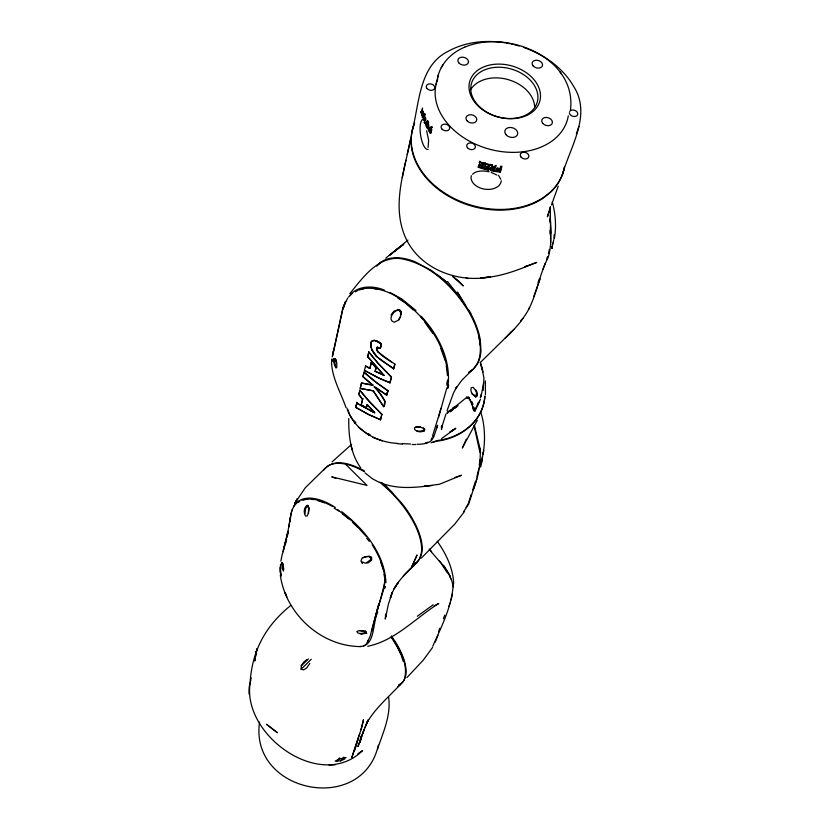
<?xml version="1.0" encoding="UTF-8"?>
<svg xmlns="http://www.w3.org/2000/svg" width="830" height="830" viewBox="0 0 830 830"><rect width="100%" height="100%" fill="white"/><g stroke="black" fill="none" stroke-linecap="round" stroke-linejoin="round"><path stroke-width="1.25" d="M281.681 563.923L281.993 562.481L283.704 568.654L283.497 571.009L282.231 568.54L281.681 562.564M348.776 418.507C348.507 435.48 350.488 453.792 360.78 467.933M476.669 391.667L476.036 396.761C472.695 395.609 469.998 391.418 471.077 387.901L473.079 387.288L476.669 391.667L477.063 395.858L476.036 396.761L474.77 396.252M499.318 171.447L499.836 169.04L499.318 171.447L495.562 170.907L495.386 171.499L500.2 172.152L501.777 166.851L500.718 166.726L500.013 169.123L497.16 168.729L496.983 169.32L499.836 169.704M500.013 169.123L500.718 166.052M282.698 569.463L282.584 563.145M361.527 561.786L365.387 563.103L367.783 562.948L370.004 561.485L371.539 560.105L371.55 557.698L369.091 556.276M332.083 361.538L332.093 359.867M447.401 380.68L446.862 385.286M550.3 212.335L550.425 206.66M357.875 753.775L362.513 750.642C319.228 793.293 236.758 731.313 251.21 678.006M280.208 567.45L280.768 575.989L280.509 567.419M331.896 361.019L331.927 358.985M249.031 693.942L249.156 687.344L250.598 680.299M426.786 124.303L426.776 124.573A2.386 0.872 79.2 0 0 426.9 125.724L426.973 126.056M441.57 425.717L441.529 427.979L445.949 414.014M550.394 223.104L550.383 211.723M550.321 209.565L550.394 206.836M401.326 314.622L401.388 312.298L400.517 310.513L398.857 309.549L393.96 311.167L391.023 314.902M372.877 385.068L361.548 383.014L360.22 388.43L373.23 390.826L383.688 406.7C391.76 397.944 356.08 373.998 386.811 395.101L387.952 390.681L377.09 383.087L364.09 372.182L362.918 376.727L372.857 385.245L363.042 376.613L364.09 372.182M424.535 116.563L424.234 117.839L423.414 117.933L424.338 113.99L423.373 120.226L423.29 113.513L424.109 113.399M423.923 117.808L423.86 119.261L423.041 119.354M521.458 320.131C536.273 302.722 537.435 277.832 547.925 258.057C552.012 246.188 550.622 233.386 550.518 221.071M309.787 663.461L306.654 667.974L303.676 669.883L301.134 669.239L301.28 665.826L303.759 662.06L306.986 659.518M384.715 582.266L384.217 587.391L374.89 618.412M496.983 169.32L497.191 168.065L498.602 168.262M497.16 168.729L497.191 168.065M425.998 124.178L425.987 124.853A2.303 0.851 79.1 0 0 426.454 126.969L426.859 127.675M482.448 456.593L481.483 463.607M495.386 171.499L495.603 170.243M484.762 396.335C483.506 421.713 458.959 439.599 435.013 441.301M370.678 343.931L371.632 349.43L376.021 356.049L393.586 368.852L394.893 364.163C388.565 359.66 380.109 356.132 376.478 349.119L377.297 347.21L380.223 348.476L381.344 343.682L377.194 341.12L374.123 340.31L372.037 341.016L370.813 342.52C369.879 356.091 384.726 361.89 393.711 368.738M336.731 362.897C334.272 352.179 334.013 364.795 336.316 367.721L336.762 367.545C337.499 355.655 329.821 355.292 335.88 367.929M428.519 125.102L428.539 124.832A3.953 1.536 77 0 0 428.56 124.23M490.063 169.735A1.629 1.131 7.5 0 0 490.395 170.202L490.945 170.555A3.216 2.303 5.6 0 0 491.848 170.876L494.379 171.333L494.431 170.669L491.931 170.212A3.31 2.365 5.7 0 1 491.485 170.077A2.957 2.096 5.9 0 1 491.038 169.891A2.22 1.546 6.7 0 1 490.499 169.548L490.354 169.403A1.702 1.172 8.6 0 1 490.136 168.988L491.35 167.224M447.339 383.553L447.64 379.974M480.695 467.083L483.34 452.143M479.304 465.661L479.833 459.706M280.561 564.203L280.115 571.268L281.1 575.989M493.435 167.951L494.026 168.729L492.19 168.449A1.577 1.089 7.1 0 0 491.661 168.511L491.277 169.86L493.497 170.565L493.56 169.901L492.584 169.725M483.174 454.062C485.291 440.159 485.083 425.8 480.829 412.303M553.973 238.677L554.129 234.724M485.467 394.852L485.343 380.835M483.662 382.838L480.975 396.927M259.562 722.11C249.301 792.92 362.461 815.527 378.345 745.247M448.293 387.807L448.615 384.954M492.844 166.612L493.01 167.919L492.128 164.631L492.605 165.948M483.216 453.709L483.631 450.327M360.739 736.272L359.971 742.456L364.069 729.508L361.558 736.501M554.471 237.919C556.474 225.947 555.436 213.58 552.292 201.898M491.37 169.206A1.214 0.83 6.6 0 1 491.194 168.895L491.277 168.282A1.349 0.913 5.9 0 1 491.557 167.971L492.065 167.162L491.298 165.097M447.557 388.648C452.122 361.89 438.935 335.258 421.018 316.116M483.174 390.525L483.942 377.723L480.726 363.042M426.599 123.763L426.413 125.278A1.598 0.602 78.6 0 0 426.485 125.994L427.025 126.98A1.691 0.643 78.4 0 0 427.263 126.969A1.494 0.571 77.1 0 0 427.377 126.876L427.626 126.305M365.843 632.834L365.449 631.267L365.843 632.834L365.117 633.508L361.268 633.975L357.969 632.979L356.765 631.547L359.442 630.551L364.204 630.945M371.55 557.698L371.145 559.762M308.355 513.303L308.739 507.887L307.453 505.18C303.77 507.151 303.375 512.774 305.565 516.011L307.225 515.938L308.355 513.303L309.071 508.998L308.324 505.906L307.256 506.207L305.585 508.583L304.932 513.604M553.817 239.652L551.794 248.367L551.732 246.987L552.054 247.589M493.082 167.266L494.265 167.484L494.203 168.137L492.014 167.816L490.987 164.734M288.736 527.247C290.728 518.169 290.127 506.02 299.682 501.03M380.514 419.721L369.06 414.658L355.894 407.437L356.9 402.363L355.894 407.437L368.281 414.45L380.514 419.721L381.883 414.336L367.161 399.043L359.93 390.183L358.799 394.572L362.492 399.23L361.185 405.092L366.341 407.852L367.171 404.573L374.672 412.78L356.91 403.224L374.672 412.78L367.171 404.573L366.341 407.852M570.459 110.11C577.016 57.457 506.404 28.936 464.416 47.31M488.393 170.15L488.507 169.496L484.16 168.417L483.994 169.05L488.393 170.15L490.042 164.184L489.928 164.838L485.291 163.676L488.839 164.537L488.704 165.18L486.909 164.734L485.114 164.267L485.457 163.033L485.114 164.267M280.862 561.09L282.397 553.475M291.486 511.84L287.346 534.593M410.954 137.334C405.019 169.061 391.968 202.468 404.158 234.371C417.075 267.903 456.417 283.559 490.219 276.919L480.601 277.874C500.293 277.262 518.729 269.729 536.72 262.415L524.788 266.689M289.763 521.437L290.562 517.215M333.556 350.457L332.996 353.435L342.717 308.947L345.622 301.321L343.143 308.75L344.429 304.454M250.266 680.351C252.787 649.257 266.295 625.187 290.676 605.527M478.962 468.027L476.856 476.939M332.56 356.195L343.174 307.328L347.729 298.022M483.994 169.05L484.336 167.826L484.17 168.459L485.841 168.905L487.511 169.31L487.646 168.666M488.289 166.436L487.988 167.67L484.907 166.892L485.239 165.658L484.907 166.892M287.159 537.02L288.332 531.304M427.782 125.755L427.948 125.05A8.456 3.227 77.6 0 0 428.041 124.469L428.083 123.763A1.712 0.643 77.7 0 0 427.979 122.944L427.45 121.969A1.67 0.612 78.5 0 0 427.211 122A2.656 0.996 77.8 0 0 427.035 122.207M428.405 125.89L428.28 126.461A3.092 1.183 77.6 0 1 428.156 126.679L428.062 126.783A1.743 0.664 78 0 1 427.865 126.803L427.606 126.617M332.208 356.879L333.318 351.827M426.994 122.726L426.931 123.027A8.373 3.019 79.4 0 0 426.89 123.483M548.526 253.42L549.367 249.415M402.301 177.579L405.932 160.304M428.695 125.029L428.571 125.569M288.052 531.833L282.708 553.361M407.198 154.359L410.715 138.465M426.195 122.882L427.201 120.941A2.085 0.757 77.7 0 1 427.616 121.253L428.156 122.238A2.148 0.778 77.3 0 1 428.436 123.224A2.604 0.986 77.3 0 1 428.55 124.22M287.678 532.372L283.341 549.834M361.185 405.092L362.876 398.452L362.492 399.23L358.913 394.478L359.93 390.183M356.589 404.584L355.894 407.437M367.773 356.693L368.842 351.982L378.086 363.229L391.532 377.028L390.048 382.765L380.327 378.854L364.422 370.481L365.594 365.885L369.941 368.406L371.404 362.233L376.104 367.794L375.16 371.332L384.072 375.357L367.773 356.693L383.875 375.482M426.63 123.629L426.942 122.467M412.334 130.206C419.42 103.46 418.953 65.477 448.345 51.211C465.506 41.728 485.975 39.778 505.128 42.797M361.548 383.014L360.22 388.43L373.23 390.826L383.688 406.7L384.995 401.336M367.638 356.776L368.842 351.982M421.401 112.953L422.522 108.108L421.848 115.754L421.08 111.562L421.401 112.953L422.242 112.922M423.196 117.341L422.366 117.414L423.29 113.513M424.856 115.214L425.157 113.897M291.6 511.643L291.994 509.952M424.275 122.425L425.551 116.999L424.628 123.224L425.437 123.089L424.275 122.425L424.628 123.224M425.51 120.495L425.935 118.69M452.392 594.322L451.012 599.945M437.638 77.792C440.408 63.62 451.728 52.435 464.81 47.123M436.02 84.556L438.261 75.167M365.47 365.989L369.807 368.51L371.404 362.233M429.867 131.763L430.376 129.677L429.784 128.785A2.77 1.069 72.9 0 0 429.556 128.536C428.135 127.779 428.975 131.244 429.867 131.763L430.625 131.524M430.957 128.359L430.521 129.075L431.029 126.949L432.036 127.083M431.849 129.293L430.988 132.873L430.241 133.122L431.787 126.71M389.934 382.879L391.324 377.079L378.708 364.163L368.707 352.086M375.16 371.332L376.104 367.794M285.416 544.345L286.62 539.396M285.914 540.952L283.051 551.556M384.985 588.169L385.411 586.457M374.123 340.31C378.055 341.213 384.093 343.33 380.099 348.465L377.183 347.397M428.301 126.378L428.114 127.042M393.586 368.852L394.893 364.163M371.716 631.371L378.677 604.167M380.431 419.814L381.883 414.336M446.841 387.859L438.52 417.583M428.083 147.439L428.633 140.114L426.62 130.787M375.783 387.641L386.624 395.184L387.952 390.681M479.377 162.524L479.782 161.31L479.377 162.524L482.904 163.635L483.102 163.002L479.615 161.902M478.277 167.328L478.671 166.125L478.277 167.328L482.604 168.666L482.78 168.034L478.505 166.706M479.169 165.18L479.564 163.966L479.169 165.18L482.199 166.125L482.562 164.911M478.443 166.737L481.742 167.774L483.102 163.002M552.251 244.964L552.811 243.003M482.604 168.666L484.295 162.711M377.743 612.343C372.286 622.334 375.793 646.248 359.888 646.487M562.418 174.476C570.189 146.889 592.06 114.675 573.54 86.237C563.788 69.326 547.385 57.011 529.509 49.676M363.125 557.636L368.032 556.339L370.803 556.889L370.844 559.545L366.819 562.533M487.511 169.31L488.839 164.537M493.497 170.565L494.877 165.844L495.935 166.021M376.208 613.484L379.051 603.752M438.738 415.799L440.917 408.339M494.379 171.333L495.987 165.367M500.2 172.152L501.766 166.176M480.29 397.456L481.286 394.094M481.742 167.774L481.929 167.141M432.471 436.227L438.375 417.044M550.311 207.386L547.395 216.858L549.19 211.256M546.607 259.655L547.572 256.543M404.241 575.086L417.127 562.284C407.675 571.621 397.103 580.824 391.999 593.429L392.206 592.942L390.411 597.766L392.237 592.371L388.336 604.416L385.296 619.076L385.649 614.034L385.805 616.887L385.462 614.646M354.493 750.922L358.498 738.358M472.747 489.897L475.414 481.566M473.557 489.337L476.877 478.983M436.497 428.602L437.607 425.209L433.696 437.068M359.691 733.513L351.837 757.458L361.631 727.889L363.499 719.745L360.863 729.923M468.639 502.409L471.253 494.452M390.411 597.766L390.66 596.998M370.574 634.794C374.683 616.566 381.478 598.855 385.006 580.585C384.498 567.637 378.999 555.519 372.182 544.719M427.243 121.74L427.865 120.786M576.352 133.9L578.894 126.451M377.515 749.21C383.035 732.382 391.179 715.46 388.637 697.231M433.509 436.31C432.212 443.708 423.093 444.206 417.096 444.268M447.08 410.611L453.439 393.109L456.739 386.956L455.608 388.772L461.947 380.14L469.925 372.214M427.678 122.477L427.792 122.176A3.548 1.307 78.6 0 1 427.865 122M428.695 127.332L428.322 128.349A2.438 0.986 75.9 0 0 428.301 128.982M448.874 606.471L450.036 603.109M558.227 186.169L551.473 204.958M533.752 296.466L540.143 278.953M362.243 734.591L367.379 721.685L365.065 727.35M466.336 439.029L462.331 448.024L477.354 420.177M538.068 282.418L539.417 278.828M543.017 269.242L545.258 263.245M438.458 631.889L439.807 628.3M443.417 618.724L444.776 615.134M432.814 646.238C441.124 627.262 451.333 607.643 453.045 586.706C451.977 576.643 445.254 568.384 439.246 560.665M435.283 642.015L437.96 635.324M476.96 405.704L478.184 402.654M370.471 635.396L367.866 641.341M480.529 399.126L475.061 410.985L474.065 410.964L471.16 401.751L469.282 398.628L466.771 397.85M365.791 725.565L368.458 719.558L367.109 722.494C375.554 707.772 388.917 696.899 400.247 684.522L397.643 686.835L401.181 683.681M477.748 405.133L479.533 401.129M528.7 309.372L529.592 307.411M399.157 319.301L400.631 316.355M297.503 498.467L294.536 503.737L305.284 487.76L325.599 467.861M431.092 439.61L431.963 437.929M466.118 507.535L468.265 503.54M366.974 642.534L368.354 640.096M294.557 503.634L297.441 498.591M443.064 64.584L441.27 67.676M476.545 406.721L474.501 410.103L473.567 410.311L472.737 407.032M432.586 647.431L423.259 660.14L406.959 677.571M398.763 319.477L400.247 317.205L401.191 312.402L399.873 310.347L397.767 310.088M464.561 511.425L454.819 524.041L421.308 558.123M293.509 506.476C302.857 491.464 323.856 499.712 335.403 507.576M349.804 293.664C362.513 278.04 377.889 256.024 400.527 258.587C430.293 263.826 453.771 287.035 468.94 312.018A71.349 38.761 48.6 0 1 477.509 331.295C481.805 344.948 482.956 364.318 468.732 372.618M398.265 582.411L394.074 588.729L398.307 582.359M521.707 320.546L514.299 329.105L480.674 362.16M381.229 343.931L374.994 340.507L372.079 341.006L370.813 342.52L370.927 346.919M346.017 757.531L339.429 759.097L335.123 761.079L340.58 760.84L343.848 757.085M336.472 761.452L339.792 757.811M325.37 468.265C336.015 457.631 352.885 464.79 364.152 470.745M348.496 297.047L352.615 293.125M366.424 643.935L363.758 646.041M463.669 511.622L468.68 504.018L477.603 476.482L479.989 464.779L480.383 450.254L474.553 425.904M403.339 576.02L410.954 568.311M407.924 240.119L385.794 258.109M520.628 320.805L523.139 318.274M508.043 335.362L511.633 331.741L505.096 338.298M510.907 332.488L514.299 329.105M301.134 669.239L311.271 659.238M301.28 665.826L308.418 658.979M350.177 294.951C358.508 285.323 373.417 285.479 384.342 290.127M332.083 461.905L351.609 444.372M472.55 174.279C476.337 170.358 483.423 170.555 489.119 171.779M399.334 319.664L394.437 322.216C387.278 320.722 392.86 310.69 398.089 310.202L399.873 310.347M298.364 502.461L299.713 501.289M455.162 408.142L458.098 405.6M376.747 265.911L381.115 262.176M451.261 410.611L456.189 406.617M397.207 249.093L389.28 255.474L403.826 244.238L395.018 250.847M423.974 431.424L424.867 429.567L423.674 428.477L420.468 427.097L416.069 426.796L420.271 426.827M452.402 408.412L454.653 406.659M450.244 411.016L453.305 408.661M450.306 411.867L452.807 409.999M469.552 371.902L473.038 369.34M433.208 604.759L417.314 616.234M424.358 430.386C421.505 432.804 417.283 432.036 414.72 429.587L414.471 427.834L416.67 426.599M361.268 633.975L365.532 632.263M447.868 412.562L466.315 397.684L469.593 399.043L472.218 404.988M477.063 395.858L475.445 396.657M355.51 291.859L357.668 290.427M450.368 410.093L447.422 412.002L446.945 413.195L447.629 413.506M441.57 438.593L455.826 428.239L449.86 432.129L454.778 429.151L451.333 430.832M468.597 372.514L473.245 369.246L477.831 363.104A70.758 38.471 48.6 0 0 480.975 350.55L480.331 340.3A70.425 38.305 48.6 0 0 478.433 331.959M535.651 202.489L542.021 199.013L551.016 191.886A78.311 58.266 15.8 0 0 564.39 167.162M434.194 605.879L438.728 603.493C415.436 618.018 395.454 640.604 367.752 646.279M413.371 564.597L415.405 563.549M386.624 395.184L387.859 390.795L373.625 380.576L363.945 372.255M340.58 760.84L344.948 758.879M412.489 565.147C429.442 556.287 420.457 533.192 413.309 520.358A65.518 30.098 46.2 0 0 402.218 503.737L386.407 486.276L381.893 482.863M358.778 290.054L364.1 288.632M432.295 127.467L431.029 126.949M425.292 443.075L428.021 442.193M431.123 442.743L436.165 441.218M432.347 442.442L434.858 441.643M430.376 129.677L431.123 129.439L430.469 128.453M301.861 500.241C312.37 496.662 323.441 501.507 332.591 506.528M303.365 499.785L307.743 499.235M359.878 289.255L366.03 288.218M524.705 266.71L527.05 266.181M431.735 485.592L424.089 486.328L439.526 484.222L461.511 475.248L454.85 477.489M365.138 288.404C388.108 286.526 408.018 302.701 422.584 318.772M424.638 114.789L425.458 114.685M428.903 485.851C414.087 487.718 398.597 488.87 384.176 484.098M359.618 633.57L362.254 633.3M429.878 128.028L430.044 128.038A1.453 0.602 75.2 0 1 430.241 128.162L430.324 128.266M329.105 765.146L335.206 764.783M421.609 113.752L422.449 113.72M420.945 112.164L421.931 111.552L422.076 112.237M491.972 167.816L491.765 167.816A1.712 1.152 7 0 0 491.443 167.847A2.283 1.546 7.1 0 0 490.821 168.023A1.66 1.131 7.7 0 0 490.364 168.334L490.271 168.449A2.48 1.702 8.3 0 0 490.146 168.666L490.146 168.666A3.061 2.106 8 0 0 490.001 169.569M415.706 444.527L412.178 444.517M359.442 630.551L364.567 631.433L366.777 633.622L365.366 631.765M417.044 431.081L420.437 431.206L423.912 430.013L424.452 429.193L423.393 427.927M402.218 443.635L410.57 444.019M361.102 646.58C321.366 646.726 285.686 614.096 280.312 575.128M380.223 348.476L377.297 347.21L376.478 349.119L377.951 351.858L391.843 362.191M311.458 499.359L314.197 499.567M334.978 359.317L333.681 359.11M397.529 443.376C376.021 442.463 353.538 429.432 346.909 408.09M369.464 556.557L365.698 556.598L362.191 558.019L360.936 560.862L362.42 563.653M396.927 443.594L402.457 444.112M500.189 171.488L495.427 170.835M497.461 170.524L499.318 170.773M497.014 168.656L498.425 168.853M372.857 385.245L361.413 383.128M506.29 43.015L509.796 43.648M364.868 631.257L365.957 631.454M374.102 288.55L377.826 289.265M492.024 165.294L490.935 165.056M510.958 43.907L513.282 44.436M488.154 167.079L485.073 166.249M317.734 500.615L324.447 502.835M472 393.928L474.988 395.433L475.704 396.761M514.444 44.706L519.134 45.992M484.108 163.344L479.543 161.933M479.335 164.589L482.396 165.492M480.85 165.077L482.375 165.533M382.153 440.865L372.919 437.41M491.173 172.36L496.859 175.047M523.803 47.497L528.388 49.198M428.083 127.81L427.938 127.747A2.137 0.84 78.7 0 1 427.647 127.488L427.294 126.917M390.048 382.765L377.712 377.463L364.546 370.367M335.797 478.402L331.741 476.845L367.016 485.405L345.446 464.115M370.865 410.84L374.558 412.417M389.893 292.44L401.533 298.779L415.944 310.534M307.38 505.522L308.843 508.427M384.072 375.357L375.264 371.218M379.134 482.292L372.39 478.754L365.086 472.934M369.433 556.546L370.803 556.889M466.668 396.802L468.473 397.653M371.643 557.874L369.35 556.359M465.993 277.604L467.996 278.631M368.209 433.748L370.17 434.764M361.289 404.988L366.424 407.758M334.117 508.178L338.972 511.083M397.746 297.98L405.372 303.012L413.174 309.881M371.259 558.082L371.539 560.105M369.257 435.491L358.321 427.097M342.842 514.133L348.683 518.875M337.519 509.558L352.657 521.531L366.227 536.408M436.891 274.367L446.779 282.21L431.351 270.404L414.72 261.616A71.007 38.605 48.6 0 0 399.251 257.871A70.861 38.533 48.6 0 0 382.734 261.025A70.758 38.471 48.6 0 0 376.924 265.901M306.581 505.698L307.256 506.207M341.815 511.726C363.913 528.99 384.622 553.434 385.94 582.66M379.673 482.116L387.859 489.254A65.757 30.15 46.3 0 1 421.401 552.718L419.897 558.123A65.757 30.15 46.3 0 1 413.153 565.189M381.271 482.51L392.714 492.989M442.317 278.745L457.33 294.017L470.88 313.46M468.504 396.916L469.552 397.861M399.645 310.254L400.61 311.136M428.342 121.844L428.705 122.529M352.698 522.527L357.938 527.507M381.831 414.492L370.336 402.82L359.826 390.37M376.996 356.672L371.632 349.43M429.235 548.993L431.621 551.66M429.525 549.74L440.772 562.875M420.893 316.904C434.163 331.627 444.496 349.721 447.173 369.589M371.28 362.347L375.99 367.898M424.898 322.465L432.855 333.473M366.59 538.037L369.277 541.419M354.452 420.976L355.863 422.75M447.536 281.536L457.33 294.017M437.202 541.181C445.959 553.662 453.201 568.218 453.647 583.76M355.178 423.549L349.855 415.01L347.78 409.532M441.436 563.798L447.412 572.876M391.511 635.956L396.429 643.499A66.473 27.286 45.3 0 1 405.268 664.301L405.984 668.741A66.535 27.411 45.1 0 1 398.794 684.792M376.581 349.855L377.951 352.086M385.182 401.44L375.793 387.32M391.117 636.568C399.157 649.019 409.055 664.239 404.252 679.656A65.124 26.716 45.3 0 1 399.438 684.895M430.988 132.873L429.764 131.026A3.092 1.37 76.2 0 1 429.473 130.486L429.359 130.165A2.044 0.861 75.6 0 1 429.11 129.241A2.168 0.872 75.9 0 1 429.11 128.899L429.079 128.764A2.397 0.955 76 0 1 429.089 128.339A3.113 1.214 76.7 0 1 429.151 127.996A3.559 1.411 76.3 0 1 429.266 127.498A2.998 1.193 76.3 0 1 429.338 127.27M430.241 133.122L428.778 130.818A2.417 1.058 75.9 0 1 428.498 130.154L428.446 129.916A2.106 0.872 75.6 0 1 428.301 128.972M443.583 565.209L450.005 575.636M430.521 129.075L429.535 127.633A2.251 0.903 74.3 0 0 429.193 127.322L429.079 127.281A2.283 0.913 75.7 0 0 428.488 127.696M465.786 305.409L457.34 292.056L461.75 299.63M475.061 410.985L473.847 407.074M498.457 175.286L500.76 179.228M334.915 358.519L335.652 359.774M468.711 310.109L472.633 317.299A70.934 38.502 48.6 0 1 478.371 331.938M345.965 407.52C340.85 392.642 332.135 378.356 331.533 362.337M449.424 575.709L450.804 578.811M471.855 401.72L472.986 404.324M399.126 309.683L399.821 311.292A4.223 2.262 49 0 0 400.963 312.734M440.834 348.496L445.119 360.21M286.889 596.946L285.105 592.589L285.759 594.218M380.565 561.651L383.118 569.276M424.234 117.839L423.404 117.902L423.373 111.178L422.366 117.414M477.167 394.53L475.59 389.675M480.217 362.305L482.012 369.06M351.204 445.928L352.491 450.825M473.93 425.219L479.896 452.246M446.301 366.092L447.463 375.419M481.971 367.057L483.06 372.131M283.061 563.85L283.435 567.181M479.045 337.177L480.29 345.519M479.979 448.21L480.539 452.495M453.014 584.071L453.315 586.862M384.176 574.059L384.477 577.296M334.023 360.396L334.085 361.714M384.85 578.541L384.964 581.467M550.29 215.738L550.788 233.448M549.885 219.027L549.917 221.527M550.041 230.294L550.103 234.05M550.435 226.787L550.632 242.744M323.71 470.164A65.757 30.15 46.3 0 1 364.443 471.689M391.75 637.938A64.429 26.487 45.2 0 1 400.994 654.963M401.43 656.063A64.429 26.487 45.2 0 1 403.173 661.344M535.682 202.479A78.311 58.266 15.8 0 1 511.394 209.44A78.477 58.391 15.8 0 1 463.638 203.412M463.721 203.423A78.311 58.266 15.8 0 1 421.65 172.101A78.477 58.401 15.8 0 1 412.23 151.278A78.487 58.401 15.8 0 1 412.282 130.424A78.311 58.266 15.8 0 1 413.786 125.506M484.938 396.221A65.155 53.182 15.8 0 1 436.549 440.657M428.166 149.39A15.355 5.084 81.4 0 1 421.007 137.438A15.355 5.084 81.4 0 1 422.065 119.821M501.258 180.774A15.22 10.385 9.3 0 1 484.336 189.105A15.22 10.385 9.3 0 1 471.305 175.68M564.473 167.287A78.352 58.287 15.8 0 1 471.284 205.207A78.352 58.287 15.8 0 1 414.627 123.099M569.722 111.386A4.306 3.133 17.7 0 1 576.58 111.438A4.306 3.133 17.7 0 1 575.211 116.428A4.306 3.133 17.7 0 1 569.349 112.724M559.752 71.691A4.254 3.05 16.9 0 1 561.391 74.327M568.311 115.806A68.039 49.613 15.8 0 1 488.59 148.933A68.039 49.613 15.8 0 1 437.721 79.047M470.143 90.522A33.947 24.786 15.8 0 1 507.089 79.327A33.947 24.786 15.8 0 1 534.676 107.267M426.859 127.685A2.179 0.861 79 0 0 427.305 127.996A2.48 0.965 77.9 0 0 427.678 127.872A3.86 1.494 77.3 0 0 427.875 127.592L427.917 127.54A6.951 2.698 77.1 0 0 428.104 127.011M425.956 124.116A7.563 2.76 79.2 0 1 426.163 122.83M428.477 125.04A7.709 2.967 77.2 0 1 428.373 125.838M428.456 127.664A2.49 0.965 78.3 0 1 428.083 127.82M426.838 123.4A6.484 2.324 79.5 0 0 426.786 123.826A5.322 2.002 78.6 0 0 426.724 124.241M428.56 125.953A8.891 3.486 76.6 0 1 428.384 126.44M428.55 125.527A11.298 4.316 77.6 0 1 428.477 125.797M427.844 125.87A10.686 4.129 77.1 0 1 427.689 126.409M426.983 122.55A4.596 1.65 79.9 0 1 427.077 122.3M441.591 425.915L441.55 429.587L441.602 425.873M551.919 246.655L551.794 248.367L551.919 246.655M256.397 651.104L254.779 660.825L256.397 651.104M256.366 651.799L255.785 654.839L256.989 648.687L256.366 651.799M361.226 737.808L358.01 746.419L361.226 737.808M416.971 555.187L411.514 567.378L416.971 555.187M277.282 732.61L266.575 724.351L277.282 732.61M458.368 280.758L452.703 276.432L463.306 285.935L458.368 280.758M441.809 128.899A4.389 3.258 14.5 0 0 449.289 129.366A4.389 3.258 14.5 0 0 445.119 124.147A4.389 3.258 14.5 0 0 441.809 128.899M521.033 157.067A4.399 3.268 16.8 0 0 528.482 157.513A4.399 3.268 16.8 0 0 524.187 152.232A4.399 3.268 16.8 0 0 521.033 157.067M467.456 147.74A4.409 3.289 15.3 0 0 474.957 148.197A4.409 3.289 15.3 0 0 470.724 142.916A4.409 3.289 15.3 0 0 467.456 147.74M426.962 88.457A4.337 3.164 13.9 0 0 434.349 88.945A4.337 3.164 13.9 0 0 430.262 83.861A4.337 3.164 13.9 0 0 426.962 88.457M533.047 65.84A5.354 3.839 16.4 0 0 542.104 66.462A5.354 3.839 16.4 0 0 536.844 60.206A5.354 3.839 16.4 0 0 533.047 65.84M542.706 123.338A5.478 4.005 17.1 0 0 551.95 123.919A5.478 4.005 17.1 0 0 546.565 117.424A5.478 4.005 17.1 0 0 542.706 123.338M466.875 120.661A5.509 4.057 15.2 0 0 476.254 121.253A5.509 4.057 15.2 0 0 470.963 114.716A5.509 4.057 15.2 0 0 466.875 120.661M505.937 134.626A6.619 4.876 16.3 0 0 517.152 135.321A6.619 4.876 16.3 0 0 510.709 127.436A6.619 4.876 16.3 0 0 505.937 134.626M480.093 107.298A34.196 24.848 15.8 0 0 536.574 104.072A34.196 24.848 15.8 0 0 496.299 67.292A34.196 24.848 15.8 0 0 480.093 107.298M480.352 107.952A36.395 26.436 15.8 0 0 539.583 101.934A36.395 26.436 15.8 0 0 494.296 64.315A36.395 26.436 15.8 0 0 480.352 107.952M458.762 62.821A5.395 3.891 14.6 0 0 467.944 63.443A5.395 3.891 14.6 0 0 462.787 57.156A5.395 3.891 14.6 0 0 458.762 62.821"/></g></svg>
